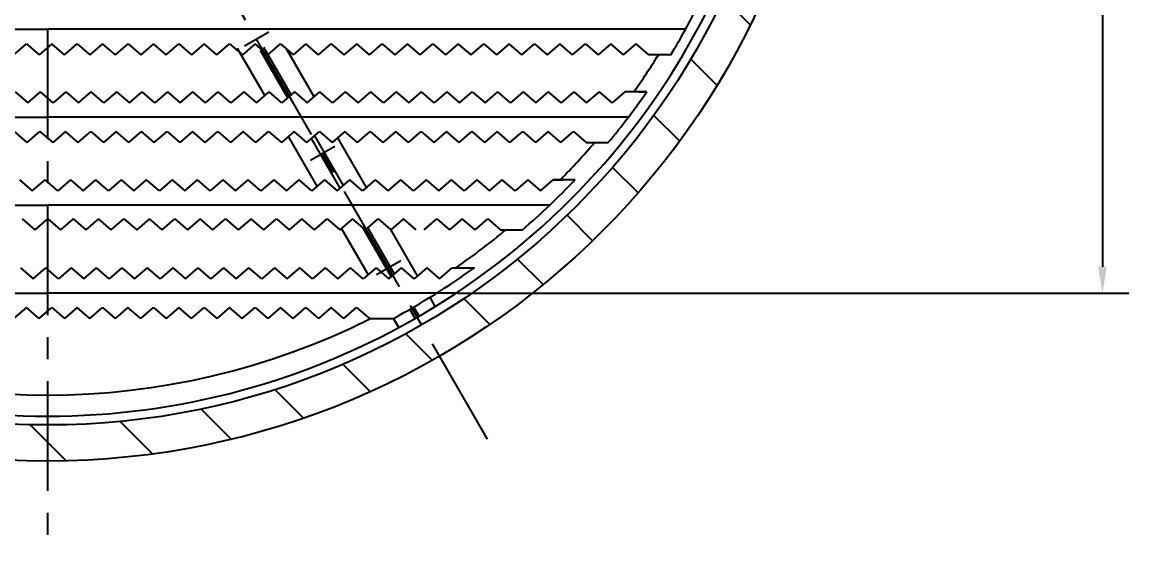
# Model space of a CAD drawing. Extents: x -2 to 23782, y -2 to 16822.
# Drawn here: x 17869 to 20384, y 3662 to 4878 of the extents above; entities that cross this region are included whole.
import ezdxf

# ---------------------------------------------------------------- set-up
doc = ezdxf.new("R2010")
doc.units = 0
doc.header["$LTSCALE"] = 200
doc.header["$MEASUREMENT"] = 0
doc.linetypes.add('G', pattern=[2, 1.25, -0.25, 0.25, -0.25])
doc.layers.get('0').update_dxf_attribs({"linetype": 'CONTINUOUS'})
doc.layers.get('DEFPOINTS').update_dxf_attribs({"linetype": 'CONTINUOUS'})
for name, color, linetype in [('01', 7, 'CONTINUOUS'), ('02', 1, 'CONTINUOUS'), ('05', 4, 'G'), ('08', 1, 'CONTINUOUS')]:
    doc.layers.add(name, color=color, linetype=linetype)
doc.styles.get("Standard").update_dxf_attribs({"font": 'thenor.shx', "width": 0.707, "bigfont": 'hztxt.shx'})
doc.dimstyles.new('INTE_CIR_CIR7', dxfattribs={"dimscale": 20, "dimtxt": 3.5, "dimasz": 3, "dimexe": 3, "dimexo": 0, "dimgap": 1, "dimtad": 1, "dimtoh": 1, "dimdec": 3, "dimdsep": 46, "dimtxsty": 'Standard', "dimcen": 0, "dimclrd": 1, "dimclre": 1, "dimclrt": 3, "dimadec": 0, "dimazin": 0, "dimtfac": 1, "dimtdec": 4, "dimtmove": 0, "dimatfit": 3, "dimfxl": 0, "dimtzin": 0, "dimarcsym": 0})

# ---------------------------------------------------------------- blocks, each defined once
blk = doc.blocks.new('*D358')
at = {"color": 1, "linetype": 'ByBlock'}
for p, q in [((18859.1, 7062), (20384.4, 7062)), ((20324.4, 7002), (20324.4, 4322)), ((18859.1, 4262), (20384.4, 4262))]:
    blk.add_line(p, q, dxfattribs=at)
for points in [[(20314.4, 7002), (20334.4, 7002), (20324.4, 7062)], [(20314.4, 4322), (20334.4, 4322), (20324.4, 4262)]]:
    blk.add_solid(points, dxfattribs=at)
at = {"layer": 'DEFPOINTS', "color": 0, "linetype": 'ByBlock'}
for p in [(18859.1, 7062), (18859.1, 4262), (20324.4, 4262)]:
    blk.add_point(p, dxfattribs=at)
at = {"color": 3, "linetype": 'ByBlock', "insert": (20265.9, 5662), "char_height": 70, "attachment_point": 5, "rotation": 90}
blk.add_mtext('200x14(=2800)', dxfattribs=at)

msp = doc.modelspace()

# ---------------------------------------------------------------- hatches: boundary and pattern name
at = {"layer": '02'}
h = msp.add_hatch(dxfattribs=at)
h.set_pattern_fill('ANSI31', color=256, scale=1200, angle=90, style=0)
edge = h.paths.add_edge_path(flags=16)
edge.add_arc((17926.8414, 5662.0495), 1700, 0, 360)
edge = h.paths.add_edge_path()
edge.add_arc((17926.8414, 5662.0495), 1782, 0, 360)

# ---------------------------------------------------------------- linework, layer by layer
at = {"layer": '01'}
for p, q in [((16476.8293, 4862.0495), (17926.8414, 4862.0495)), ((19376.8535, 4862.0495), (17926.8414, 4862.0495)), ((17849.9571, 4804.2995), (17878.8271, 4829.2995)), ((17878.8271, 4829.2995), (17907.6971, 4804.2995)), ((17936.5671, 4829.2995), (17907.6971, 4804.2995)), ((17965.4371, 4804.2995), (17936.5671, 4829.2995)), ((17965.4371, 4804.2995), (17994.3071, 4829.2995)), ((17994.3071, 4829.2995), (18023.1771, 4804.2995)), ((18052.0471, 4829.2995), (18023.1771, 4804.2995)), ((18080.9171, 4804.2995), (18052.0471, 4829.2995)), ((18080.9171, 4804.2995), (18109.7871, 4829.2995)), ((18109.7871, 4829.2995), (18138.6571, 4804.2995)), ((18167.5271, 4829.2995), (18138.6571, 4804.2995)), ((18196.3971, 4804.2995), (18167.5271, 4829.2995)), ((18196.3971, 4804.2995), (18225.2671, 4829.2995)), ((18225.2671, 4829.2995), (18254.1371, 4804.2995)), ((18283.0071, 4829.2995), (18254.1371, 4804.2995)), ((18311.8771, 4804.2995), (18283.0071, 4829.2995)), ((18311.8771, 4804.2995), (18340.7471, 4829.2995)), ((18340.7471, 4829.2995), (18369.6171, 4804.2995)), ((18420.4008, 4711.1796), (18358.4645, 4818.4563)), ((18398.4871, 4829.2995), (18369.6171, 4804.2995)), ((18427.3571, 4804.2995), (18398.4871, 4829.2995)), ((18472.7487, 4706.5103), (18410.8125, 4813.7871)), ((18480.447, 4713.1766), (18418.5107, 4820.4534)), ((18427.3571, 4804.2995), (18456.2271, 4829.2995)), ((18456.2271, 4829.2995), (18485.0971, 4804.2995)), ((18533.0266, 4708.1059), (18470.8586, 4815.7841)), ((18513.9671, 4829.2995), (18485.0971, 4804.2995)), ((18542.8371, 4804.2995), (18513.9671, 4829.2995)), ((18542.8371, 4804.2995), (18571.7071, 4829.2995)), ((18571.7071, 4829.2995), (18600.5771, 4804.2995)), ((18629.4471, 4829.2995), (18600.5771, 4804.2995)), ((18658.3171, 4804.2995), (18629.4471, 4829.2995)), ((18658.3171, 4804.2995), (18687.1871, 4829.2995)), ((18687.1871, 4829.2995), (18716.0571, 4804.2995)), ((18744.9271, 4829.2995), (18716.0571, 4804.2995)), ((18773.7971, 4804.2995), (18744.9271, 4829.2995)), ((18773.7971, 4804.2995), (18802.6671, 4829.2995)), ((18802.6671, 4829.2995), (18831.5371, 4804.2995)), ((18860.4071, 4829.2995), (18831.5371, 4804.2995)), ((18889.2771, 4804.2995), (18860.4071, 4829.2995)), ((18889.2771, 4804.2995), (18918.1471, 4829.2995)), ((18918.1471, 4829.2995), (18947.0171, 4804.2995)), ((18975.8871, 4829.2995), (18947.0171, 4804.2995)), ((19004.7571, 4804.2995), (18975.8871, 4829.2995)), ((19004.7571, 4804.2995), (19033.6271, 4829.2995)), ((19033.6271, 4829.2995), (19062.4971, 4804.2995)), ((19091.3671, 4829.2995), (19062.4971, 4804.2995)), ((19120.2371, 4804.2995), (19091.3671, 4829.2995)), ((19120.2371, 4804.2995), (19149.1071, 4829.2995)), ((19149.1071, 4829.2995), (19177.9771, 4804.2995)), ((19206.8471, 4829.2995), (19177.9771, 4804.2995)), ((19235.7171, 4804.2995), (19206.8471, 4829.2995)), ((19235.7171, 4804.2995), (19264.5871, 4829.2995)), ((19293.4571, 4804.2995), (19264.5871, 4829.2995)), ((19343.4571, 4804.2995), (19293.4571, 4804.2995)), ((17852.9551, 4719.7995), (17881.8251, 4694.7995)), ((17881.8251, 4694.7995), (17910.6951, 4719.7995)), ((17939.5651, 4694.7995), (17910.6951, 4719.7995)), ((17968.4351, 4719.7995), (17939.5651, 4694.7995)), ((17968.4351, 4719.7995), (17997.3051, 4694.7995)), ((17997.3051, 4694.7995), (18026.1751, 4719.7995)), ((18055.0451, 4694.7995), (18026.1751, 4719.7995)), ((18083.9151, 4719.7995), (18055.0451, 4694.7995)), ((18083.9151, 4719.7995), (18112.7851, 4694.7995)), ((18112.7851, 4694.7995), (18141.6551, 4719.7995)), ((18170.5251, 4694.7995), (18141.6551, 4719.7995)), ((18199.3951, 4719.7995), (18170.5251, 4694.7995)), ((18199.3951, 4719.7995), (18228.2651, 4694.7995)), ((18228.2651, 4694.7995), (18257.1351, 4719.7995)), ((18286.0051, 4694.7995), (18257.1351, 4719.7995)), ((18286.0051, 4694.7995), (18314.8751, 4719.7995)), ((18343.7451, 4694.7995), (18314.8751, 4719.7995)), ((18372.6151, 4719.7995), (18343.7451, 4694.7995)), ((18372.6151, 4719.7995), (18401.4851, 4694.7995)), ((18401.4851, 4694.7995), (18430.3551, 4719.7995)), ((18459.2251, 4694.7995), (18430.3551, 4719.7995)), ((18488.0951, 4719.7995), (18459.2251, 4694.7995)), ((18488.0951, 4719.7995), (18516.9651, 4694.7995)), ((18516.9651, 4694.7995), (18545.8351, 4719.7995)), ((18574.7051, 4694.7995), (18545.8351, 4719.7995)), ((18603.5751, 4719.7995), (18574.7051, 4694.7995)), ((18603.5751, 4719.7995), (18632.4451, 4694.7995)), ((18632.4451, 4694.7995), (18661.3151, 4719.7995)), ((18690.1851, 4694.7995), (18661.3151, 4719.7995)), ((18719.0551, 4719.7995), (18690.1851, 4694.7995)), ((18719.0551, 4719.7995), (18747.9251, 4694.7995)), ((18747.9251, 4694.7995), (18776.7951, 4719.7995)), ((18805.6651, 4694.7995), (18776.7951, 4719.7995)), ((18834.5351, 4719.7995), (18805.6651, 4694.7995)), ((18834.5351, 4719.7995), (18863.4051, 4694.7995)), ((18863.4051, 4694.7995), (18892.2751, 4719.7995)), ((18892.2751, 4719.7995), (18921.1451, 4694.7995)), ((18921.1451, 4694.7995), (18950.0151, 4719.7995)), ((18978.8851, 4694.7995), (18950.0151, 4719.7995)), ((19007.7551, 4719.7995), (18978.8851, 4694.7995)), ((19007.7551, 4719.7995), (19036.6251, 4694.7995)), ((19036.6251, 4694.7995), (19065.4951, 4719.7995)), ((19094.3651, 4694.7995), (19065.4951, 4719.7995)), ((19123.2351, 4719.7995), (19094.3651, 4694.7995)), ((19123.2351, 4719.7995), (19152.1051, 4694.7995)), ((19152.1051, 4694.7995), (19180.9751, 4719.7995)), ((19209.8451, 4694.7995), (19180.9751, 4719.7995)), ((19238.7151, 4719.7995), (19209.8451, 4694.7995)), ((19288.7151, 4719.7995), (19238.7151, 4719.7995)), ((19270.1429, 4719.7995), (19288.7151, 4719.7995)), ((16606.7903, 4662.0495), (17926.8414, 4662.0495)), ((19246.8926, 4662.0495), (17926.8414, 4662.0495)), ((17880.8063, 4604.2995), (17851.9363, 4629.2995)), ((17880.8063, 4604.2995), (17909.6763, 4629.2995)), ((17909.6763, 4629.2995), (17938.5463, 4604.2995)), ((17967.4163, 4629.2995), (17938.5463, 4604.2995)), ((17996.2863, 4604.2995), (17967.4163, 4629.2995)), ((17996.2863, 4604.2995), (18025.1563, 4629.2995)), ((18025.1563, 4629.2995), (18054.0263, 4604.2995)), ((18082.8963, 4629.2995), (18054.0263, 4604.2995)), ((18111.7663, 4604.2995), (18082.8963, 4629.2995)), ((18111.7663, 4604.2995), (18140.6363, 4629.2995)), ((18169.5063, 4604.2995), (18140.6363, 4629.2995)), ((18169.5063, 4604.2995), (18198.3763, 4629.2995)), ((18198.3763, 4629.2995), (18227.2463, 4604.2995)), ((18256.1163, 4629.2995), (18227.2463, 4604.2995)), ((18284.9863, 4604.2995), (18256.1163, 4629.2995)), ((18284.9863, 4604.2995), (18313.8563, 4629.2995)), ((18313.8563, 4629.2995), (18342.7263, 4604.2995)), ((18371.5963, 4629.2995), (18342.7263, 4604.2995)), ((18400.4663, 4604.2995), (18371.5963, 4629.2995)), ((18400.4663, 4604.2995), (18429.3363, 4629.2995)), ((18429.3363, 4629.2995), (18458.2063, 4604.2995)), ((18487.0763, 4629.2995), (18458.2063, 4604.2995)), ((18515.9463, 4604.2995), (18487.0763, 4629.2995)), ((18515.9463, 4604.2995), (18544.8163, 4629.2995)), ((18544.8163, 4629.2995), (18573.6863, 4604.2995)), ((18602.5563, 4629.2995), (18573.6863, 4604.2995)), ((18631.4263, 4604.2995), (18602.5563, 4629.2995)), ((18631.4263, 4604.2995), (18660.2963, 4629.2995)), ((18660.2963, 4629.2995), (18689.1663, 4604.2995)), ((18718.0363, 4629.2995), (18689.1663, 4604.2995)), ((18746.9063, 4604.2995), (18718.0363, 4629.2995)), ((18746.9063, 4604.2995), (18775.7763, 4629.2995)), ((18775.7763, 4629.2995), (18804.6463, 4604.2995)), ((18833.5163, 4629.2995), (18804.6463, 4604.2995)), ((18862.3863, 4604.2995), (18833.5163, 4629.2995)), ((18862.3863, 4604.2995), (18891.2563, 4629.2995)), ((18891.2563, 4629.2995), (18920.1263, 4604.2995)), ((18948.9963, 4629.2995), (18920.1263, 4604.2995)), ((18977.8663, 4604.2995), (18948.9963, 4629.2995)), ((18977.8663, 4604.2995), (19006.7363, 4629.2995)), ((19006.7363, 4629.2995), (19035.6063, 4604.2995)), ((19064.4763, 4629.2995), (19035.6063, 4604.2995)), ((19093.3463, 4604.2995), (19064.4763, 4629.2995)), ((19093.3463, 4604.2995), (19122.2163, 4629.2995)), ((19122.2163, 4629.2995), (19151.0863, 4604.2995)), ((18539.3504, 4505.1528), (18474.1412, 4618.0984)), ((18591.6983, 4500.4836), (18526.4892, 4613.4292)), ((18599.3966, 4507.1499), (18534.1874, 4620.0954)), ((18651.7445, 4502.4806), (18586.5353, 4615.4262)), ((19151.0863, 4604.2995), (19201.0863, 4604.2995)), ((17863.3844, 4519.7995), (17892.2544, 4494.7995)), ((17892.2544, 4494.7995), (17921.1244, 4519.7995)), ((17949.9944, 4494.7995), (17921.1244, 4519.7995)), ((17978.8644, 4519.7995), (17949.9944, 4494.7995)), ((17978.8644, 4519.7995), (18007.7344, 4494.7995)), ((18007.7344, 4494.7995), (18036.6044, 4519.7995)), ((18065.4744, 4494.7995), (18036.6044, 4519.7995)), ((18094.3444, 4519.7995), (18065.4744, 4494.7995)), ((18094.3444, 4519.7995), (18123.2144, 4494.7995)), ((18123.2144, 4494.7995), (18152.0844, 4519.7995)), ((18180.9544, 4494.7995), (18152.0844, 4519.7995)), ((18209.8244, 4519.7995), (18180.9544, 4494.7995)), ((18209.8244, 4519.7995), (18238.6944, 4494.7995)), ((18238.6944, 4494.7995), (18267.5644, 4519.7995)), ((18296.4344, 4494.7995), (18267.5644, 4519.7995)), ((18325.3044, 4519.7995), (18296.4344, 4494.7995)), ((18325.3044, 4519.7995), (18354.1744, 4494.7995)), ((18354.1744, 4494.7995), (18383.0444, 4519.7995)), ((18411.9144, 4494.7995), (18383.0444, 4519.7995)), ((18440.7844, 4519.7995), (18411.9144, 4494.7995)), ((18440.7844, 4519.7995), (18469.6544, 4494.7995)), ((18469.6544, 4494.7995), (18498.5244, 4519.7995)), ((18527.3944, 4494.7995), (18498.5244, 4519.7995)), ((18556.2644, 4519.7995), (18527.3944, 4494.7995)), ((18556.2644, 4519.7995), (18585.1344, 4494.7995)), ((18585.1344, 4494.7995), (18614.0044, 4519.7995)), ((18642.8744, 4494.7995), (18614.0044, 4519.7995)), ((18671.7444, 4519.7995), (18642.8744, 4494.7995)), ((18671.7444, 4519.7995), (18700.6144, 4494.7995)), ((18700.6144, 4494.7995), (18729.4844, 4519.7995)), ((18758.3544, 4494.7995), (18729.4844, 4519.7995)), ((18787.2244, 4519.7995), (18758.3544, 4494.7995)), ((18787.2244, 4519.7995), (18816.0944, 4494.7995)), ((18816.0944, 4494.7995), (18844.9644, 4519.7995)), ((18873.8344, 4494.7995), (18844.9644, 4519.7995)), ((18902.7044, 4519.7995), (18873.8344, 4494.7995)), ((18902.7044, 4519.7995), (18931.5744, 4494.7995)), ((18931.5744, 4494.7995), (18960.4444, 4519.7995)), ((18989.3144, 4494.7995), (18960.4444, 4519.7995)), ((19018.1844, 4519.7995), (18989.3144, 4494.7995)), ((19018.1844, 4519.7995), (19047.0544, 4494.7995)), ((19047.0544, 4494.7995), (19075.9244, 4519.7995)), ((19075.9244, 4519.7995), (19097.6627, 4519.7995)), ((19125.9244, 4519.7995), (19075.9244, 4519.7995)), ((16785.5548, 4462.0495), (17926.8414, 4462.0495)), ((19068.128, 4462.0495), (17926.8414, 4462.0495)), ((17898.4825, 4406.0113), (17869.6125, 4431.0113)), ((17898.4825, 4406.0113), (17927.3525, 4431.0113)), ((17927.3525, 4431.0113), (17956.2225, 4406.0113)), ((17985.0925, 4431.0113), (17956.2225, 4406.0113)), ((17985.0925, 4431.0113), (18013.9625, 4406.0113)), ((18042.8325, 4431.0113), (18013.9625, 4406.0113)), ((18071.7025, 4406.0113), (18042.8325, 4431.0113)), ((18071.7025, 4406.0113), (18100.5725, 4431.0113)), ((18100.5725, 4431.0113), (18129.4425, 4406.0113)), ((18158.3125, 4431.0113), (18129.4425, 4406.0113)), ((18187.1825, 4406.0113), (18158.3125, 4431.0113)), ((18187.1825, 4406.0113), (18216.0525, 4431.0113)), ((18216.0525, 4431.0113), (18244.9225, 4406.0113)), ((18273.7925, 4431.0113), (18244.9225, 4406.0113)), ((18302.6625, 4406.0113), (18273.7925, 4431.0113)), ((18302.6625, 4406.0113), (18331.5325, 4431.0113)), ((18331.5325, 4431.0113), (18360.4025, 4406.0113)), ((18389.2725, 4431.0113), (18360.4025, 4406.0113)), ((18418.1425, 4406.0113), (18389.2725, 4431.0113)), ((18418.1425, 4406.0113), (18447.0125, 4431.0113)), ((18447.0125, 4431.0113), (18475.8825, 4406.0113)), ((18504.7525, 4431.0113), (18475.8825, 4406.0113)), ((18533.6225, 4406.0113), (18504.7525, 4431.0113)), ((18533.6225, 4406.0113), (18562.4925, 4431.0113)), ((18562.4925, 4431.0113), (18591.3625, 4406.0113)), ((18620.2325, 4431.0113), (18591.3625, 4406.0113)), ((18649.1025, 4406.0113), (18620.2325, 4431.0113)), ((18649.1025, 4406.0113), (18677.9725, 4431.0113)), ((18677.9725, 4431.0113), (18706.8425, 4406.0113)), ((18735.7125, 4431.0113), (18706.8425, 4406.0113)), ((18764.5825, 4406.0113), (18735.7125, 4431.0113)), ((18782.9282, 4406.0113), (18811.7982, 4431.0113)), ((18811.7982, 4431.0113), (18840.6682, 4406.0113)), ((18869.5382, 4431.0113), (18840.6682, 4406.0113)), ((18898.4082, 4406.0113), (18869.5382, 4431.0113)), ((18898.4082, 4406.0113), (18927.2782, 4431.0113)), ((18927.2782, 4431.0113), (18956.1482, 4406.0113)), ((18655.3666, 4304.207), (18594.8474, 4409.0292)), ((18707.7145, 4299.5377), (18643.3818, 4410.9651)), ((18715.4127, 4306.204), (18654.8936, 4411.0262)), ((18767.7607, 4301.5347), (18707.2415, 4406.3569)), ((18956.1482, 4406.0113), (19006.1482, 4406.0113)), ((17865.0129, 4319.7995), (17893.8829, 4294.7995)), ((17893.8829, 4294.7995), (17922.7529, 4319.7995)), ((17951.6229, 4294.7995), (17922.7529, 4319.7995)), ((17980.4929, 4319.7995), (17951.6229, 4294.7995)), ((17980.4929, 4319.7995), (18009.3629, 4294.7995)), ((18009.3629, 4294.7995), (18038.2329, 4319.7995)), ((18067.1029, 4294.7995), (18038.2329, 4319.7995)), ((18095.9729, 4319.7995), (18067.1029, 4294.7995)), ((18095.9729, 4319.7995), (18124.8429, 4294.7995)), ((18124.8429, 4294.7995), (18153.7129, 4319.7995)), ((18182.5829, 4294.7995), (18153.7129, 4319.7995)), ((18211.4529, 4319.7995), (18182.5829, 4294.7995)), ((18211.4529, 4319.7995), (18240.3229, 4294.7995)), ((18240.3229, 4294.7995), (18269.1929, 4319.7995)), ((18298.0629, 4294.7995), (18269.1929, 4319.7995)), ((18326.9329, 4319.7995), (18298.0629, 4294.7995)), ((18326.9329, 4319.7995), (18355.8029, 4294.7995)), ((18355.8029, 4294.7995), (18384.6729, 4319.7995)), ((18413.5429, 4294.7995), (18384.6729, 4319.7995)), ((18442.4129, 4319.7995), (18413.5429, 4294.7995)), ((18442.4129, 4319.7995), (18471.2829, 4294.7995)), ((18471.2829, 4294.7995), (18500.1529, 4319.7995)), ((18529.0229, 4294.7995), (18500.1529, 4319.7995)), ((18557.8929, 4319.7995), (18529.0229, 4294.7995)), ((18557.8929, 4319.7995), (18586.7629, 4294.7995)), ((18586.7629, 4294.7995), (18615.6329, 4319.7995)), ((18644.5029, 4294.7995), (18615.6329, 4319.7995)), ((18673.3729, 4319.7995), (18644.5029, 4294.7995)), ((18673.3729, 4319.7995), (18702.2429, 4294.7995)), ((18702.2429, 4294.7995), (18731.1129, 4319.7995)), ((18759.9829, 4294.7995), (18731.1129, 4319.7995)), ((18788.8529, 4319.7995), (18759.9829, 4294.7995)), ((18788.8529, 4319.7995), (18817.7229, 4294.7995)), ((18817.7229, 4294.7995), (18846.5929, 4319.7995)), ((18846.8414, 4319.7995), (18896.8414, 4319.7995)), ((17042.2313, 4262.0495), (17926.8414, 4262.0495)), ((18859.1096, 4262.0495), (17926.8414, 4262.0495)), ((18808.0677, 4231.7208), (18796.0928, 4252.462)), ((17878.7115, 4229.2995), (17849.8415, 4204.2995)), ((17907.5815, 4204.2995), (17878.7115, 4229.2995)), ((17907.5815, 4204.2995), (17936.4515, 4229.2995)), ((17936.4515, 4229.2995), (17965.3215, 4204.2995)), ((17994.1915, 4229.2995), (17965.3215, 4204.2995)), ((18023.0615, 4204.2995), (17994.1915, 4229.2995)), ((18023.0615, 4204.2995), (18051.9315, 4229.2995)), ((18051.9315, 4229.2995), (18080.8015, 4204.2995)), ((18109.6715, 4229.2995), (18080.8015, 4204.2995)), ((18138.5415, 4204.2995), (18109.6715, 4229.2995)), ((18138.5415, 4204.2995), (18167.4115, 4229.2995)), ((18167.4115, 4229.2995), (18196.2815, 4204.2995)), ((18225.1515, 4229.2995), (18196.2815, 4204.2995)), ((18254.0215, 4204.2995), (18225.1515, 4229.2995)), ((18254.0215, 4204.2995), (18282.8915, 4229.2995)), ((18282.8915, 4229.2995), (18311.7615, 4204.2995)), ((18340.6315, 4229.2995), (18311.7615, 4204.2995)), ((18369.5015, 4204.2995), (18340.6315, 4229.2995)), ((18369.5015, 4204.2995), (18398.3715, 4229.2995)), ((18398.3715, 4229.2995), (18427.2415, 4204.2995)), ((18456.1115, 4229.2995), (18427.2415, 4204.2995)), ((18484.9815, 4204.2995), (18456.1115, 4229.2995)), ((18484.9815, 4204.2995), (18513.8515, 4229.2995)), ((18513.8515, 4229.2995), (18542.7215, 4204.2995)), ((18571.5915, 4229.2995), (18542.7215, 4204.2995)), ((18600.4615, 4204.2995), (18571.5915, 4229.2995)), ((18600.4615, 4204.2995), (18629.3315, 4229.2995)), ((18629.3315, 4229.2995), (18658.2015, 4204.2995)), ((18771.1678, 4209.6333), (18759.1978, 4230.366)), ((18658.3891, 4204.462), (18712.9544, 4204.462)), ((18724.9293, 4183.7208), (18712.9544, 4204.462)), ((18762.5076, 4204.6333), (18750.5376, 4225.366))]:
    msp.add_line(p, q, dxfattribs=at)
for radius in [1782, 1700]:
    msp.add_circle((17926.8414, 5662.0495), radius, dxfattribs=at)
for radius, start, end in [(1680, 178.3627549, 1.6372451), (1656.0601, 328.8054143, 333.3715942), (1632, 324.7349928, 328.2925613), (1656.0601, 320.3039524, 325.3215057), (1632, 315.5803696, 319.5991554), (1656.0601, 310.6722877, 316.3905116), (1632, 304.6684785, 309.6792129), (1656.0601, 298.3390804, 305.8544036), (1632, 243.2691886, 296.7308114)]:
    msp.add_arc((17926.8414, 5662.0495), radius, start, end, dxfattribs=at)
at = {"layer": '05'}
for p, q in [((17926.8414, 7662.0495), (17926.8414, 3662.0495)), ((18926.8414, 3929.9987), (17926.8414, 5662.0495)), ((18429.43, 4855.2537), (18374.4609, 4823.5173)), ((18579.43, 4595.446), (18524.4609, 4563.7096)), ((18729.43, 4335.6384), (18674.4609, 4303.902))]:
    msp.add_line(p, q, dxfattribs=at)

# ---------------------------------------------------------------- dimensions: what is measured, and where the dimension line sits
at = {"layer": '08'}
dim = msp.add_linear_dim(base=(20324.3913, 4262.0495), p1=(18859.1096, 7062.0495), p2=(18859.1096, 4262.0495), angle=90, text='200x14(=2800)', dimstyle='INTE_CIR_CIR7', override={"dimtoh": 0, "dimtofl": 0, "dimatfit": 0}, dxfattribs=at)
dim.commit()
dim.dimension.update_dxf_attribs({"geometry": '*D358', "text_midpoint": (20265.8913, 5662.0495)})

doc.saveas('drawing.dxf')
